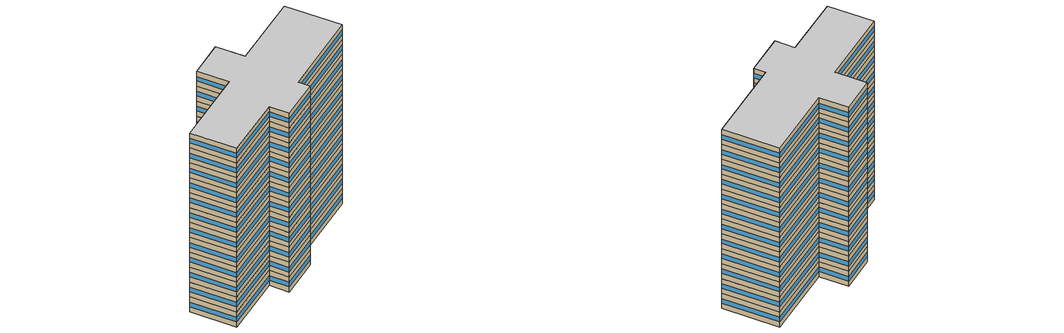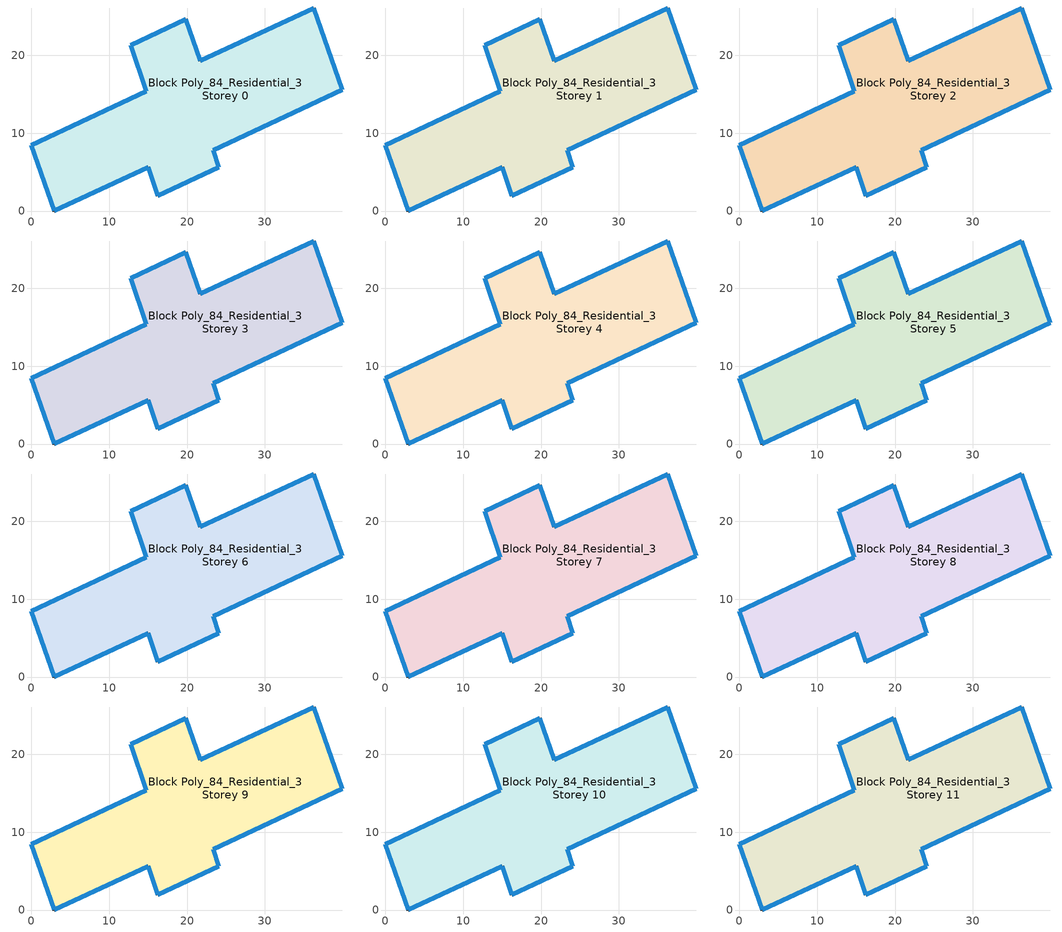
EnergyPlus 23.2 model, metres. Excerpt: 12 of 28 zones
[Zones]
Block Poly_84_Residential_3 Storey 0
 floor ground (HSCWZ_Residential_2005_FloorGround): 36.24,26.06 39.91,15.59 23.33,7.83 24.06,5.6 16.2,1.93 15.01,5.61 2.94,0 0,8.46 14.76,15.37 12.74,21.27 19.83,24.61 21.67,19.27 z0
 wall outside (HSCWZ_Residential_2005_ExtWall): 0,8.46 2.94,0 15.01,5.61 16.2,1.93 24.06,5.6 23.33,7.83 39.91,15.59 36.24,26.06 21.67,19.27 19.83,24.61 12.74,21.27 14.76,15.37 0,8.46 z0:3
 window (HSCWZ_Residential_2005_Win): 0,8.46 2.94,0 / 2.94,0 15.01,5.6 / 15.01,5.61 16.2,1.94 / 16.21,1.94 24.06,5.6 / 24.06,5.6 23.33,7.83 / 23.34,7.83 39.9,15.59 / 39.91,15.6 36.24,26.06 / 36.23,26.06 21.68,19.27 / 21.67,19.27 19.84,24.61 / 19.83,24.61 12.74,21.27 / 12.74,21.27 14.76,15.37 / 14.75,15.36 0.01,8.47 z1.05:1.95
Block Poly_84_Residential_3 Storey 1
 floor to Block Poly_84_Residential_3 Storey 0 (HSCWZ_Residential_2005_FloorSlab): 36.24,26.06 39.91,15.59 23.33,7.83 24.06,5.6 16.2,1.93 15.01,5.61 2.94,0 0,8.46 14.76,15.37 12.74,21.27 19.83,24.61 21.67,19.27 z3
 wall outside (HSCWZ_Residential_2005_ExtWall): 0,8.46 2.94,0 15.01,5.61 16.2,1.93 24.06,5.6 23.33,7.83 39.91,15.59 36.24,26.06 21.67,19.27 19.83,24.61 12.74,21.27 14.76,15.37 0,8.46 z3:6
 window (HSCWZ_Residential_2005_Win): 0,8.46 2.94,0 / 2.94,0 15.01,5.6 / 15.01,5.61 16.2,1.94 / 16.21,1.94 24.06,5.6 / 24.06,5.6 23.33,7.83 / 23.34,7.83 39.9,15.59 / 39.91,15.6 36.24,26.06 / 36.23,26.06 21.68,19.27 / 21.67,19.27 19.84,24.61 / 19.83,24.61 12.74,21.27 / 12.74,21.27 14.76,15.37 / 14.75,15.36 0.01,8.47 z4.05:4.95
Block Poly_84_Residential_3 Storey 2
 floor to Block Poly_84_Residential_3 Storey 1 (HSCWZ_Residential_2005_FloorSlab): 36.24,26.06 39.91,15.59 23.33,7.83 24.06,5.6 16.2,1.93 15.01,5.61 2.94,0 0,8.46 14.76,15.37 12.74,21.27 19.83,24.61 21.67,19.27 z6
 wall outside (HSCWZ_Residential_2005_ExtWall): 0,8.46 2.94,0 15.01,5.61 16.2,1.93 24.06,5.6 23.33,7.83 39.91,15.59 36.24,26.06 21.67,19.27 19.83,24.61 12.74,21.27 14.76,15.37 0,8.46 z6:9
 window (HSCWZ_Residential_2005_Win): 0,8.46 2.94,0 / 2.94,0 15.01,5.6 / 15.01,5.61 16.2,1.94 / 16.21,1.94 24.06,5.6 / 24.06,5.6 23.33,7.83 / 23.34,7.83 39.9,15.59 / 39.91,15.6 36.24,26.06 / 36.23,26.06 21.68,19.27 / 21.67,19.27 19.84,24.61 / 19.83,24.61 12.74,21.27 / 12.74,21.27 14.76,15.37 / 14.75,15.36 0.01,8.47 z7.05:7.95
Block Poly_84_Residential_3 Storey 3
 floor to Block Poly_84_Residential_3 Storey 2 (HSCWZ_Residential_2005_FloorSlab): 36.24,26.06 39.91,15.59 23.33,7.83 24.06,5.6 16.2,1.93 15.01,5.61 2.94,0 0,8.46 14.76,15.37 12.74,21.27 19.83,24.61 21.67,19.27 z9
 wall outside (HSCWZ_Residential_2005_ExtWall): 0,8.46 2.94,0 15.01,5.61 16.2,1.93 24.06,5.6 23.33,7.83 39.91,15.59 36.24,26.06 21.67,19.27 19.83,24.61 12.74,21.27 14.76,15.37 0,8.46 z9:12
 window (HSCWZ_Residential_2005_Win): 0,8.46 2.94,0 / 2.94,0 15.01,5.6 / 15.01,5.61 16.2,1.94 / 16.21,1.94 24.06,5.6 / 24.06,5.6 23.33,7.83 / 23.34,7.83 39.9,15.59 / 39.91,15.6 36.24,26.06 / 36.23,26.06 21.68,19.27 / 21.67,19.27 19.84,24.61 / 19.83,24.61 12.74,21.27 / 12.74,21.27 14.76,15.37 / 14.75,15.36 0.01,8.47 z10.05:10.95
Block Poly_84_Residential_3 Storey 4
 floor to Block Poly_84_Residential_3 Storey 3 (HSCWZ_Residential_2005_FloorSlab): 36.24,26.06 39.91,15.59 23.33,7.83 24.06,5.6 16.2,1.93 15.01,5.61 2.94,0 0,8.46 14.76,15.37 12.74,21.27 19.83,24.61 21.67,19.27 z12
 wall outside (HSCWZ_Residential_2005_ExtWall): 0,8.46 2.94,0 15.01,5.61 16.2,1.93 24.06,5.6 23.33,7.83 39.91,15.59 36.24,26.06 21.67,19.27 19.83,24.61 12.74,21.27 14.76,15.37 0,8.46 z12:15
 window (HSCWZ_Residential_2005_Win): 0,8.46 2.94,0 / 2.94,0 15.01,5.6 / 15.01,5.61 16.2,1.94 / 16.21,1.94 24.06,5.6 / 24.06,5.6 23.33,7.83 / 23.34,7.83 39.9,15.59 / 39.91,15.6 36.24,26.06 / 36.23,26.06 21.68,19.27 / 21.67,19.27 19.84,24.61 / 19.83,24.61 12.74,21.27 / 12.74,21.27 14.76,15.37 / 14.75,15.36 0.01,8.47 z13.05:13.95
Block Poly_84_Residential_3 Storey 5
 floor to Block Poly_84_Residential_3 Storey 4 (HSCWZ_Residential_2005_FloorSlab): 36.24,26.06 39.91,15.59 23.33,7.83 24.06,5.6 16.2,1.93 15.01,5.61 2.94,0 0,8.46 14.76,15.37 12.74,21.27 19.83,24.61 21.67,19.27 z15
 wall outside (HSCWZ_Residential_2005_ExtWall): 0,8.46 2.94,0 15.01,5.61 16.2,1.93 24.06,5.6 23.33,7.83 39.91,15.59 36.24,26.06 21.67,19.27 19.83,24.61 12.74,21.27 14.76,15.37 0,8.46 z15:18
 window (HSCWZ_Residential_2005_Win): 0,8.46 2.94,0 / 2.94,0 15.01,5.6 / 15.01,5.61 16.2,1.94 / 16.21,1.94 24.06,5.6 / 24.06,5.6 23.33,7.83 / 23.34,7.83 39.9,15.59 / 39.91,15.6 36.24,26.06 / 36.23,26.06 21.68,19.27 / 21.67,19.27 19.84,24.61 / 19.83,24.61 12.74,21.27 / 12.74,21.27 14.76,15.37 / 14.75,15.36 0.01,8.47 z16.05:16.95
Block Poly_84_Residential_3 Storey 6
 floor to Block Poly_84_Residential_3 Storey 5 (HSCWZ_Residential_2005_FloorSlab): 36.24,26.06 39.91,15.59 23.33,7.83 24.06,5.6 16.2,1.93 15.01,5.61 2.94,0 0,8.46 14.76,15.37 12.74,21.27 19.83,24.61 21.67,19.27 z18
 wall outside (HSCWZ_Residential_2005_ExtWall): 0,8.46 2.94,0 15.01,5.61 16.2,1.93 24.06,5.6 23.33,7.83 39.91,15.59 36.24,26.06 21.67,19.27 19.83,24.61 12.74,21.27 14.76,15.37 0,8.46 z18:21
 window (HSCWZ_Residential_2005_Win): 0,8.46 2.94,0 / 2.94,0 15.01,5.6 / 15.01,5.61 16.2,1.94 / 16.21,1.94 24.06,5.6 / 24.06,5.6 23.33,7.83 / 23.34,7.83 39.9,15.59 / 39.91,15.6 36.24,26.06 / 36.23,26.06 21.68,19.27 / 21.67,19.27 19.84,24.61 / 19.83,24.61 12.74,21.27 / 12.74,21.27 14.76,15.37 / 14.75,15.36 0.01,8.47 z19.05:19.95
Block Poly_84_Residential_3 Storey 7
 floor to Block Poly_84_Residential_3 Storey 6 (HSCWZ_Residential_2005_FloorSlab): 36.24,26.06 39.91,15.59 23.33,7.83 24.06,5.6 16.2,1.93 15.01,5.61 2.94,0 0,8.46 14.76,15.37 12.74,21.27 19.83,24.61 21.67,19.27 z21
 wall outside (HSCWZ_Residential_2005_ExtWall): 0,8.46 2.94,0 15.01,5.61 16.2,1.93 24.06,5.6 23.33,7.83 39.91,15.59 36.24,26.06 21.67,19.27 19.83,24.61 12.74,21.27 14.76,15.37 0,8.46 z21:24
 window (HSCWZ_Residential_2005_Win): 0,8.46 2.94,0 / 2.94,0 15.01,5.6 / 15.01,5.61 16.2,1.94 / 16.21,1.94 24.06,5.6 / 24.06,5.6 23.33,7.83 / 23.34,7.83 39.9,15.59 / 39.91,15.6 36.24,26.06 / 36.23,26.06 21.68,19.27 / 21.67,19.27 19.84,24.61 / 19.83,24.61 12.74,21.27 / 12.74,21.27 14.76,15.37 / 14.75,15.36 0.01,8.47 z22.05:22.95
Block Poly_84_Residential_3 Storey 8
 floor to Block Poly_84_Residential_3 Storey 7 (HSCWZ_Residential_2005_FloorSlab): 36.24,26.06 39.91,15.59 23.33,7.83 24.06,5.6 16.2,1.93 15.01,5.61 2.94,0 0,8.46 14.76,15.37 12.74,21.27 19.83,24.61 21.67,19.27 z24
 wall outside (HSCWZ_Residential_2005_ExtWall): 0,8.46 2.94,0 15.01,5.61 16.2,1.93 24.06,5.6 23.33,7.83 39.91,15.59 36.24,26.06 21.67,19.27 19.83,24.61 12.74,21.27 14.76,15.37 0,8.46 z24:27
 window (HSCWZ_Residential_2005_Win): 0,8.46 2.94,0 / 2.94,0 15.01,5.6 / 15.01,5.61 16.2,1.94 / 16.21,1.94 24.06,5.6 / 24.06,5.6 23.33,7.83 / 23.34,7.83 39.9,15.59 / 39.91,15.6 36.24,26.06 / 36.23,26.06 21.68,19.27 / 21.67,19.27 19.84,24.61 / 19.83,24.61 12.74,21.27 / 12.74,21.27 14.76,15.37 / 14.75,15.36 0.01,8.47 z25.05:25.95
Block Poly_84_Residential_3 Storey 9
 floor to Block Poly_84_Residential_3 Storey 8 (HSCWZ_Residential_2005_FloorSlab): 36.24,26.06 39.91,15.59 23.33,7.83 24.06,5.6 16.2,1.93 15.01,5.61 2.94,0 0,8.46 14.76,15.37 12.74,21.27 19.83,24.61 21.67,19.27 z27
 wall outside (HSCWZ_Residential_2005_ExtWall): 0,8.46 2.94,0 15.01,5.61 16.2,1.93 24.06,5.6 23.33,7.83 39.91,15.59 36.24,26.06 21.67,19.27 19.83,24.61 12.74,21.27 14.76,15.37 0,8.46 z27:30
 window (HSCWZ_Residential_2005_Win): 0,8.46 2.94,0 / 2.94,0 15.01,5.6 / 15.01,5.61 16.2,1.94 / 16.21,1.94 24.06,5.6 / 24.06,5.6 23.33,7.83 / 23.34,7.83 39.9,15.59 / 39.91,15.6 36.24,26.06 / 36.23,26.06 21.68,19.27 / 21.67,19.27 19.84,24.61 / 19.83,24.61 12.74,21.27 / 12.74,21.27 14.76,15.37 / 14.75,15.36 0.01,8.47 z28.05:28.95
Block Poly_84_Residential_3 Storey 10
 floor to Block Poly_84_Residential_3 Storey 9 (HSCWZ_Residential_2005_FloorSlab): 36.24,26.06 39.91,15.59 23.33,7.83 24.06,5.6 16.2,1.93 15.01,5.61 2.94,0 0,8.46 14.76,15.37 12.74,21.27 19.83,24.61 21.67,19.27 z30
 wall outside (HSCWZ_Residential_2005_ExtWall): 0,8.46 2.94,0 15.01,5.61 16.2,1.93 24.06,5.6 23.33,7.83 39.91,15.59 36.24,26.06 21.67,19.27 19.83,24.61 12.74,21.27 14.76,15.37 0,8.46 z30:33
 window (HSCWZ_Residential_2005_Win): 0,8.46 2.94,0 / 2.94,0 15.01,5.6 / 15.01,5.61 16.2,1.94 / 16.21,1.94 24.06,5.6 / 24.06,5.6 23.33,7.83 / 23.34,7.83 39.9,15.59 / 39.91,15.6 36.24,26.06 / 36.23,26.06 21.68,19.27 / 21.67,19.27 19.84,24.61 / 19.83,24.61 12.74,21.27 / 12.74,21.27 14.76,15.37 / 14.75,15.36 0.01,8.47 z31.05:31.95
Block Poly_84_Residential_3 Storey 11
 floor to Block Poly_84_Residential_3 Storey 10 (HSCWZ_Residential_2005_FloorSlab): 36.24,26.06 39.91,15.59 23.33,7.83 24.06,5.6 16.2,1.93 15.01,5.61 2.94,0 0,8.46 14.76,15.37 12.74,21.27 19.83,24.61 21.67,19.27 z33
 wall outside (HSCWZ_Residential_2005_ExtWall): 0,8.46 2.94,0 15.01,5.61 16.2,1.93 24.06,5.6 23.33,7.83 39.91,15.59 36.24,26.06 21.67,19.27 19.83,24.61 12.74,21.27 14.76,15.37 0,8.46 z33:36
 window (HSCWZ_Residential_2005_Win): 0,8.46 2.94,0 / 2.94,0 15.01,5.6 / 15.01,5.61 16.2,1.94 / 16.21,1.94 24.06,5.6 / 24.06,5.6 23.33,7.83 / 23.34,7.83 39.9,15.59 / 39.91,15.6 36.24,26.06 / 36.23,26.06 21.68,19.27 / 21.67,19.27 19.84,24.61 / 19.83,24.61 12.74,21.27 / 12.74,21.27 14.76,15.37 / 14.75,15.36 0.01,8.47 z34.05:34.95
 ceiling to Block Poly_84_Residential_3 Storey 12 (HSCWZ_Residential_2005_FloorSlab): 39.91,15.59 36.24,26.06 21.67,19.27 19.83,24.61 12.74,21.27 14.76,15.37 0,8.46 2.94,0 15.01,5.61 16.2,1.93 24.06,5.6 23.33,7.83 z36
[BUILDING]
shang4hai3shi4_Residential_3_2_13_2005: North Axis=0; Terrain=City; Loads Convergence Tolerance Value=0.04; Temperature Convergence Tolerance Value=0.4; Solar Distribution=FullExterior; Maximum Number of Warmup Days=25; Minimum Number of Warmup Days=1
[Material] Thermal Absorptance=0.9; Solar Absorptance=0.7; Visible Absorptance=0.7
Name | Roughness | Thickness | Conductivity | Density | Specific Heat
Concrete | MediumRough | 0.1 | 1.7 | 2240 | 900
Brick | MediumRough | 0.1 | 0.72 | 1920 | 840
Tile | Smooth | 0.02 | 1.3 | 2200 | 900
Gypsum | Smooth | 0.015 | 0.16 | 800 | 1090
[MATERIAL] Roughness=Rough; Conductivity=0.04; Density=40; Specific Heat=1500; Thermal Absorptance=0.9; Solar Absorptance=0.7; Visible Absorptance=0.7
Name | Thickness
Insulation 0.011 | 0.011
Insulation 0.044 | 0.044
Insulation 0.05 | 0.05
[WindowMaterial:SimpleGlazingSystem]
HSCWZ_Residential_2005_Win_material: UFactor=3.7; Solar Heat Gain Coefficient=0.5475
[Construction]
HSCWZ_Residential_2005_FloorSlab: Tile, Concrete, Insulation 0.044, Concrete, Tile
HSCWZ_Residential_2005_FloorGround: Tile, Concrete, Gypsum, Insulation 0.05
HSCWZ_Residential_2005_Win: HSCWZ_Residential_2005_Win_material
[CONSTRUCTION]
HSCWZ_Residential_2005_ExtWall: Brick, Concrete, Insulation 0.011
[ZONE] Type=1; Multiplier=1; Ceiling Height=autocalculate; Volume=autocalculate; Floor Area=autocalculate; Part of Total Floor Area=Yes
Block Poly_84_Residential_3 Storey 0; Block Poly_84_Residential_3 Storey 1; Block Poly_84_Residential_3 Storey 2; Block Poly_84_Residential_3 Storey 3; Block Poly_84_Residential_3 Storey 4; Block Poly_84_Residential_3 Storey 5; Block Poly_84_Residential_3 Storey 6; Block Poly_84_Residential_3 Storey 7; Block Poly_84_Residential_3 Storey 8; Block Poly_84_Residential_3 Storey 9; Block Poly_84_Residential_3 Storey 10; Block Poly_84_Residential_3 Storey 11
[PEOPLE] Number of People Schedule=People_Schedule; Number of People Calculation Method=Area/Person; Floor Area per Person=18; Fraction Radiant=0.3; Sensible Heat Fraction=autocalculate; Activity Level Schedule=CN_GenericActivityLevel; Carbon Dioxide Generation Rate=3.82e-08; Enable ASHRAE 55 Comfort Warnings=No; Mean Radiant Temperature Calculation Type=ZoneAveraged; Clothing Insulation Calculation Method=ClothingInsulationSchedule; Cold Stress Temperature Threshold=15.56; Heat Stress Temperature Threshold=30
Name | Zone or ZoneList or Space or SpaceList
People_Block Poly_84_Residential_3 Storey 0 | Block Poly_84_Residential_3 Storey 0
People_Block Poly_84_Residential_3 Storey 1 | Block Poly_84_Residential_3 Storey 1
People_Block Poly_84_Residential_3 Storey 2 | Block Poly_84_Residential_3 Storey 2
People_Block Poly_84_Residential_3 Storey 3 | Block Poly_84_Residential_3 Storey 3
People_Block Poly_84_Residential_3 Storey 4 | Block Poly_84_Residential_3 Storey 4
People_Block Poly_84_Residential_3 Storey 5 | Block Poly_84_Residential_3 Storey 5
People_Block Poly_84_Residential_3 Storey 6 | Block Poly_84_Residential_3 Storey 6
People_Block Poly_84_Residential_3 Storey 7 | Block Poly_84_Residential_3 Storey 7
People_Block Poly_84_Residential_3 Storey 8 | Block Poly_84_Residential_3 Storey 8
People_Block Poly_84_Residential_3 Storey 9 | Block Poly_84_Residential_3 Storey 9
People_Block Poly_84_Residential_3 Storey 10 | Block Poly_84_Residential_3 Storey 10
People_Block Poly_84_Residential_3 Storey 11 | Block Poly_84_Residential_3 Storey 11
[LIGHTS] Schedule=Lights_Schedule; Design Level Calculation Method=Watts/Area; Watts per Zone Floor Area=7; Return Air Fraction=0; Fraction Radiant=0; Fraction Visible=0; Fraction Replaceable=1; EndUse Subcategory=General; Return Air Fraction Calculated from Plenum Temperature=No; Return Air Fraction Function of Plenum Temperature Coefficient 1=0; Return Air Fraction Function of Plenum Temperature Coefficient 2=0
Name | Zone or ZoneList or Space or SpaceList
Lights_Block Poly_84_Residential_3 Storey 0 | Block Poly_84_Residential_3 Storey 0
Lights_Block Poly_84_Residential_3 Storey 1 | Block Poly_84_Residential_3 Storey 1
Lights_Block Poly_84_Residential_3 Storey 2 | Block Poly_84_Residential_3 Storey 2
Lights_Block Poly_84_Residential_3 Storey 3 | Block Poly_84_Residential_3 Storey 3
Lights_Block Poly_84_Residential_3 Storey 4 | Block Poly_84_Residential_3 Storey 4
Lights_Block Poly_84_Residential_3 Storey 5 | Block Poly_84_Residential_3 Storey 5
Lights_Block Poly_84_Residential_3 Storey 6 | Block Poly_84_Residential_3 Storey 6
Lights_Block Poly_84_Residential_3 Storey 7 | Block Poly_84_Residential_3 Storey 7
Lights_Block Poly_84_Residential_3 Storey 8 | Block Poly_84_Residential_3 Storey 8
Lights_Block Poly_84_Residential_3 Storey 9 | Block Poly_84_Residential_3 Storey 9
Lights_Block Poly_84_Residential_3 Storey 10 | Block Poly_84_Residential_3 Storey 10
Lights_Block Poly_84_Residential_3 Storey 11 | Block Poly_84_Residential_3 Storey 11
[ELECTRICEQUIPMENT] Schedule=ElectricEquipment_Schedule; Design Level Calculation Method=Watts/Area; Watts per Zone Floor Area=5.5; Fraction Latent=0; Fraction Radiant=0; Fraction Lost=0; EndUse Subcategory=General
Name | Zone or ZoneList or Space or SpaceList
ElectricEquipment_Block Poly_84_Residential_3 Storey 0 | Block Poly_84_Residential_3 Storey 0
ElectricEquipment_Block Poly_84_Residential_3 Storey 1 | Block Poly_84_Residential_3 Storey 1
ElectricEquipment_Block Poly_84_Residential_3 Storey 2 | Block Poly_84_Residential_3 Storey 2
ElectricEquipment_Block Poly_84_Residential_3 Storey 3 | Block Poly_84_Residential_3 Storey 3
ElectricEquipment_Block Poly_84_Residential_3 Storey 4 | Block Poly_84_Residential_3 Storey 4
ElectricEquipment_Block Poly_84_Residential_3 Storey 5 | Block Poly_84_Residential_3 Storey 5
ElectricEquipment_Block Poly_84_Residential_3 Storey 6 | Block Poly_84_Residential_3 Storey 6
ElectricEquipment_Block Poly_84_Residential_3 Storey 7 | Block Poly_84_Residential_3 Storey 7
ElectricEquipment_Block Poly_84_Residential_3 Storey 8 | Block Poly_84_Residential_3 Storey 8
ElectricEquipment_Block Poly_84_Residential_3 Storey 9 | Block Poly_84_Residential_3 Storey 9
ElectricEquipment_Block Poly_84_Residential_3 Storey 10 | Block Poly_84_Residential_3 Storey 10
ElectricEquipment_Block Poly_84_Residential_3 Storey 11 | Block Poly_84_Residential_3 Storey 11
[ZONEINFILTRATION:DESIGNFLOWRATE] Schedule=AirEx_ConditionedTime_Schedule; Design Flow Rate Calculation Method=AirChanges/Hour; Air Changes per Hour=1; Constant Term Coefficient=1; Temperature Term Coefficient=0; Velocity Term Coefficient=0; Velocity Squared Term Coefficient=0
Name | Zone or ZoneList or Space or SpaceList
Infil 1 | Block Poly_84_Residential_3 Storey 0
Infil 2 | Block Poly_84_Residential_3 Storey 1
Infil 3 | Block Poly_84_Residential_3 Storey 2
Infil 4 | Block Poly_84_Residential_3 Storey 3
Infil 5 | Block Poly_84_Residential_3 Storey 4
Infil 6 | Block Poly_84_Residential_3 Storey 5
Infil 7 | Block Poly_84_Residential_3 Storey 6
Infil 8 | Block Poly_84_Residential_3 Storey 7
Infil 9 | Block Poly_84_Residential_3 Storey 8
Infil 10 | Block Poly_84_Residential_3 Storey 9
Infil 11 | Block Poly_84_Residential_3 Storey 10
Infil 12 | Block Poly_84_Residential_3 Storey 11
[HVACTEMPLATE:THERMOSTAT]
HVACTemp: Heating Setpoint Schedule=Heating_SP_Schedule; Cooling Setpoint Schedule=Cooling_SP_Schedule
[HVACTEMPLATE:ZONE:IDEALLOADSAIRSYSTEM] Template Thermostat=HVACTemp; System Availability Schedule=HVAC_ConditionedTime_Schedule; Maximum Heating Supply Air Temperature=50; Minimum Cooling Supply Air Temperature=13; Maximum Heating Supply Air Humidity Ratio=0.0156; Minimum Cooling Supply Air Humidity Ratio=0.0077; Heating Limit=NoLimit; Cooling Limit=NoLimit; Heating Availability Schedule=Heating_Period_Schedule; Cooling Availability Schedule=Cooling_Period_Schedule; Dehumidification Control Type=ConstantSensibleHeatRatio; Cooling Sensible Heat Ratio=0.7; Dehumidification Setpoint=60; Humidification Control Type=None; Humidification Setpoint=30; Outdoor Air Method=None; Outdoor Air Flow Rate per Person=0.00944; Outdoor Air Flow Rate per Zone Floor Area=0; Outdoor Air Flow Rate per Zone=0; Demand Controlled Ventilation Type=None; Outdoor Air Economizer Type=NoEconomizer; Heat Recovery Type=None; Sensible Heat Recovery Effectiveness=0.7; Latent Heat Recovery Effectiveness=0.65
Block Poly_84_Residential_3 Storey 0; Block Poly_84_Residential_3 Storey 1; Block Poly_84_Residential_3 Storey 2; Block Poly_84_Residential_3 Storey 3; Block Poly_84_Residential_3 Storey 4; Block Poly_84_Residential_3 Storey 5; Block Poly_84_Residential_3 Storey 6; Block Poly_84_Residential_3 Storey 7; Block Poly_84_Residential_3 Storey 8; Block Poly_84_Residential_3 Storey 9; Block Poly_84_Residential_3 Storey 10; Block Poly_84_Residential_3 Storey 11
[SCHEDULE:COMPACT]
People_Schedule: Through: 12/31, For: Weekdays, Until: 06:00, 0.98, Until: 07:00, 0.85, Until: 08:00, 0.65, Until: 17:00, 0.1, Until: 19:00, 0.75, Until: 22:00, 0.9, Until: 24:00, 0.95, For: AllOtherDays, Until: 09:00, 0.95, Until: 18:00, 0.6, Until: 24:00, 0.9
Lights_Schedule: Through: 12/31, For: AllDays, Until: 19:00, 0, Until: 24:00, 1
ElectricEquipment_Schedule: Through: 12/31, For: AllDays, Until: 12:00, 0.23, Until: 14:00, 0.69, Until: 20:00, 0.23, Until: 24:00, 1
Heating_SP_Schedule: Through: 12/31, For: Weekdays, Until: 07:00, 18, Until: 08:00, 12, Until: 19:00, 18, Until: 22:00, 18, Until: 24:00, 18, For: AllOtherDays, Until: 24:00, 5
Cooling_SP_Schedule: Through: 12/31, For: Weekdays, Until: 07:00, 28, Until: 08:00, 37, Until: 19:00, 37, Until: 24:00, 28, For: AllOtherDays, Until: 24:00, 28
Heating_Period_Schedule: Through: 04/15, For: AllDays, Until: 24:00, 1, Through: 11/01, For: AllDays, Until: 24:00, 0, Through: 12/31, For: AllDays, Until: 24:00, 1
Cooling_Period_Schedule: Through: 04/15, For: AllDays, Until: 24:00, 0, Through: 10/31, For: AllDays, Until: 24:00, 1, Through: 12/31, For: AllDays, Until: 24:00, 0
HVAC_ConditionedTime_Schedule: Through: 12/31, For: Weekdays, Until: 07:00, 1, Until: 19:00, 0, Until: 24:00, 1, For: AllOtherDays, Until: 24:00, 1
AirEx_ConditionedTime_Schedule: Through: 12/31, For: Weekdays, Until: 08:00, 0.5, Until: 17:00, 0, Until: 24:00, 0.5, For: AllOtherDays, Until: 24:00, 0.5
CN_GenericActivityLevel: Through: 12/31, For: Weekdays, Until: 08:00, 80, Until: 18:00, 120, Until: 24:00, 80, For: AllOtherDays, Until: 24:00, 80
